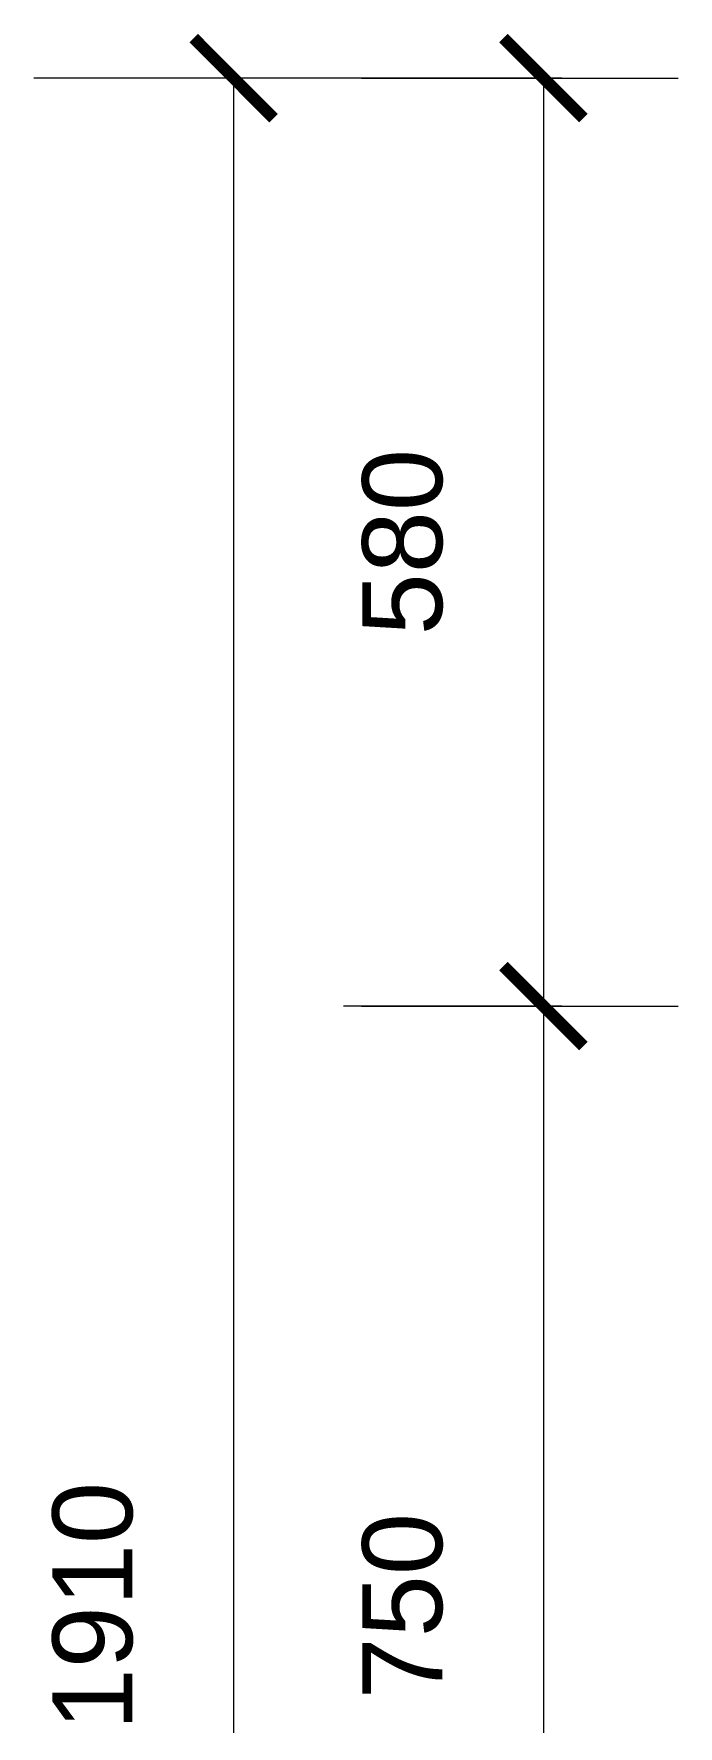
# Model space of a CAD drawing. Header units: centimetres. Extents: x 8510 to 15034, y -974 to 2536.
# Drawn here: x 8510 to 8913, y 742 to 1800 of the extents above; entities that cross this region are included whole.
import ezdxf

# ---------------------------------------------------------------- set-up
doc = ezdxf.new("R2010")
doc.units = ezdxf.units.CM
doc.header["$PDMODE"] = 35
doc.header["$PDSIZE"] = -2
doc.layers.add('AXIS', color=3, linetype='Continuous')
doc.layers.add('轴线', color=1, linetype='Continuous')
doc.styles.get("Standard").update_dxf_attribs({"font": 'arial.ttf'})
doc.dimstyles.new('副本A3', dxfattribs={"dimscale": 100, "dimtxt": 2.5, "dimasz": 2.5, "dimexe": 1.25, "dimexo": 0.625, "dimtad": 1, "dimdec": 0, "dimtxsty": 'Standard', "dimblk": 'ARCHTICK', "dimcen": 2.5, "dimclrd": 2, "dimclre": 2, "dimclrt": 3, "dimadec": 0, "dimazin": 0, "dimtfac": 1, "dimtdec": 0, "dimtmove": 2, "dimatfit": 3, "dimldrblk": 'DOT', "dimfxl": 1, "dimarcsym": 0})

# ---------------------------------------------------------------- blocks, each defined once
blk = doc.blocks.new('_ArchTick')
at = {"color": 0, "linetype": 'ByBlock', "const_width": 0.15}
blk.add_lwpolyline([(-0.5, -0.5), (0.5, 0.5)], dxfattribs=at)
blk = doc.blocks.new('*D98')
at = {"layer": 'Defpoints', "color": 0, "transparency": 16777216}
for p in [(8902.6, 1192.1), (8828.6, 442.1), (8902.6, 442.1)]:
    blk.add_point(p, dxfattribs=at)
at = {"layer": '轴线', "color": 0, "lineweight": -2, "transparency": 16777216}
for p, q in [((8840.1, 1192.1), (8703.6, 1192.1)), ((8828.6, 1192.1), (8828.6, 442.1)), ((8840.1, 442.1), (8703.6, 442.1))]:
    blk.add_line(p, q, dxfattribs=at)
at = {"layer": '轴线', "color": 0, "lineweight": -2, "transparency": 16777216, "xscale": 50, "yscale": 50, "zscale": 50}
for p, rotation in [((8828.6, 1192.1), 90), ((8828.6, 442.1), 270)]:
    blk.add_blockref('_ArchTick', p, dxfattribs=dict(at, rotation=rotation))
at = {"layer": '轴线', "color": 0, "transparency": 16777216, "insert": (8740.6, 817.1), "char_height": 50, "attachment_point": 5, "rotation": 90}
blk.add_mtext('750', dxfattribs=at)
blk = doc.blocks.new('_Dot')
at = {"color": 0, "linetype": 'ByBlock', "lineweight": -2}
blk.add_line((-0.5, 0), (-1, 0), dxfattribs=at)
at = {"color": 0, "linetype": 'ByBlock', "const_width": 0.5}
blk.add_lwpolyline([(-0.25, 0, 1), (0.25, 0, 1)], format="xyb", close=True, dxfattribs=at)
blk = doc.blocks.new('*D97')
at = {"layer": 'Defpoints', "color": 0, "transparency": 16777216}
for p in [(8811.2, 1772.1), (8634.8, -137.9), (8811.2, -137.9)]:
    blk.add_point(p, dxfattribs=at)
at = {"layer": '轴线', "color": 0, "lineweight": -2, "transparency": 16777216}
for p, q in [((8748.7, 1772.1), (8509.8, 1772.1)), ((8634.8, 1772.1), (8634.8, -137.9)), ((8748.7, -137.9), (8509.8, -137.9))]:
    blk.add_line(p, q, dxfattribs=at)
at = {"layer": '轴线', "color": 0, "lineweight": -2, "transparency": 16777216, "xscale": 50, "yscale": 50, "zscale": 50}
for p, rotation in [((8634.8, 1772.1), 90), ((8634.8, -137.9), 270)]:
    blk.add_blockref('_ArchTick', p, dxfattribs=dict(at, rotation=rotation))
at = {"layer": '轴线', "color": 0, "transparency": 16777216, "insert": (8546.8, 817.1), "char_height": 50, "attachment_point": 5, "rotation": 90}
blk.add_mtext('1910', dxfattribs=at)
blk = doc.blocks.new('*D96')
at = {"layer": 'Defpoints', "color": 0, "transparency": 16777216}
for p in [(8902.6, 1772.1), (8828.6, 1192.1), (8902.6, 1192.1)]:
    blk.add_point(p, dxfattribs=at)
at = {"layer": '轴线', "color": 0, "lineweight": -2, "transparency": 16777216}
for p, q in [((8840.1, 1772.1), (8703.6, 1772.1)), ((8828.6, 1772.1), (8828.6, 1192.1)), ((8840.1, 1192.1), (8703.6, 1192.1))]:
    blk.add_line(p, q, dxfattribs=at)
at = {"layer": '轴线', "color": 0, "lineweight": -2, "transparency": 16777216, "xscale": 50, "yscale": 50, "zscale": 50}
for p, rotation in [((8828.6, 1772.1), 90), ((8828.6, 1192.1), 270)]:
    blk.add_blockref('_ArchTick', p, dxfattribs=dict(at, rotation=rotation))
at = {"layer": '轴线', "color": 0, "transparency": 16777216, "insert": (8740.6, 1482.1), "char_height": 50, "attachment_point": 5, "rotation": 90}
blk.add_mtext('580', dxfattribs=at)

msp = doc.modelspace()

# ---------------------------------------------------------------- linework, layer by layer
at = {"layer": 'AXIS', "color": 7}
for p, q in [((8714.8, 1772.1), (8912.9, 1772.1)), ((8714.8, 1192.1), (8912.9, 1192.1))]:
    msp.add_line(p, q, dxfattribs=at)

# ---------------------------------------------------------------- dimensions: what is measured, and where the dimension line sits
at = {"layer": '轴线', "color": 7}
for base, p1, p2, picture, middle in [((8634.8, -137.9), (8811.2, 1772.1), (8811.2, -137.9), '*D97', (8546.8, 817.1)), ((8828.6, 1192.1), (8902.6, 1772.1), (8902.6, 1192.1), '*D96', (8740.6, 1482.1)), ((8828.6, 442.1), (8902.6, 1192.1), (8902.6, 442.1), '*D98', (8740.6, 817.1))]:
    dim = msp.add_linear_dim(base=base, p1=p1, p2=p2, angle=90, dimstyle='副本A3', override={"dimscale": 0, "dimtxt": 5, "dimasz": 5, "dimexe": 12.5, "dimexo": 6.25, "dimgap": 6.25, "dimcen": 25, "dimclrd": 0, "dimclre": 0, "dimclrt": 0}, dxfattribs=at)
    dim.commit()
    dim.dimension.update_dxf_attribs({"geometry": picture, "text_midpoint": middle})

doc.saveas('drawing.dxf')
